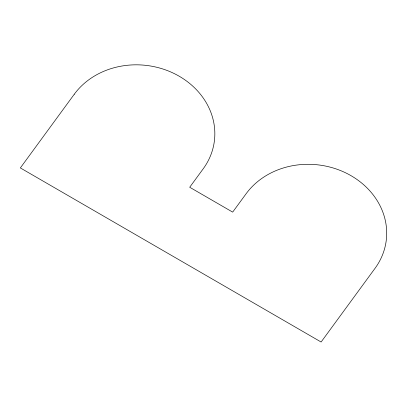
<?xml version="1.0" encoding="UTF-8"?>
<svg xmlns="http://www.w3.org/2000/svg" width="407" height="407" viewBox="0 0 407 407"><rect width="100%" height="100%" fill="white"/><g stroke="black" fill="none" stroke-linecap="round" stroke-linejoin="round"><path stroke-width="0.61" d="M74.293 94.215L20.35 167.933L321.113 342.017L375.056 268.294A76.231 66.545 7 0 0 351.063 175.702A76.231 66.545 7 0 0 246.159 193.691L232.672 212.118L189.708 187.251L203.19 168.824A76.231 66.545 7 0 0 179.197 76.226A76.231 66.545 7 0 0 74.293 94.215"/></g></svg>
